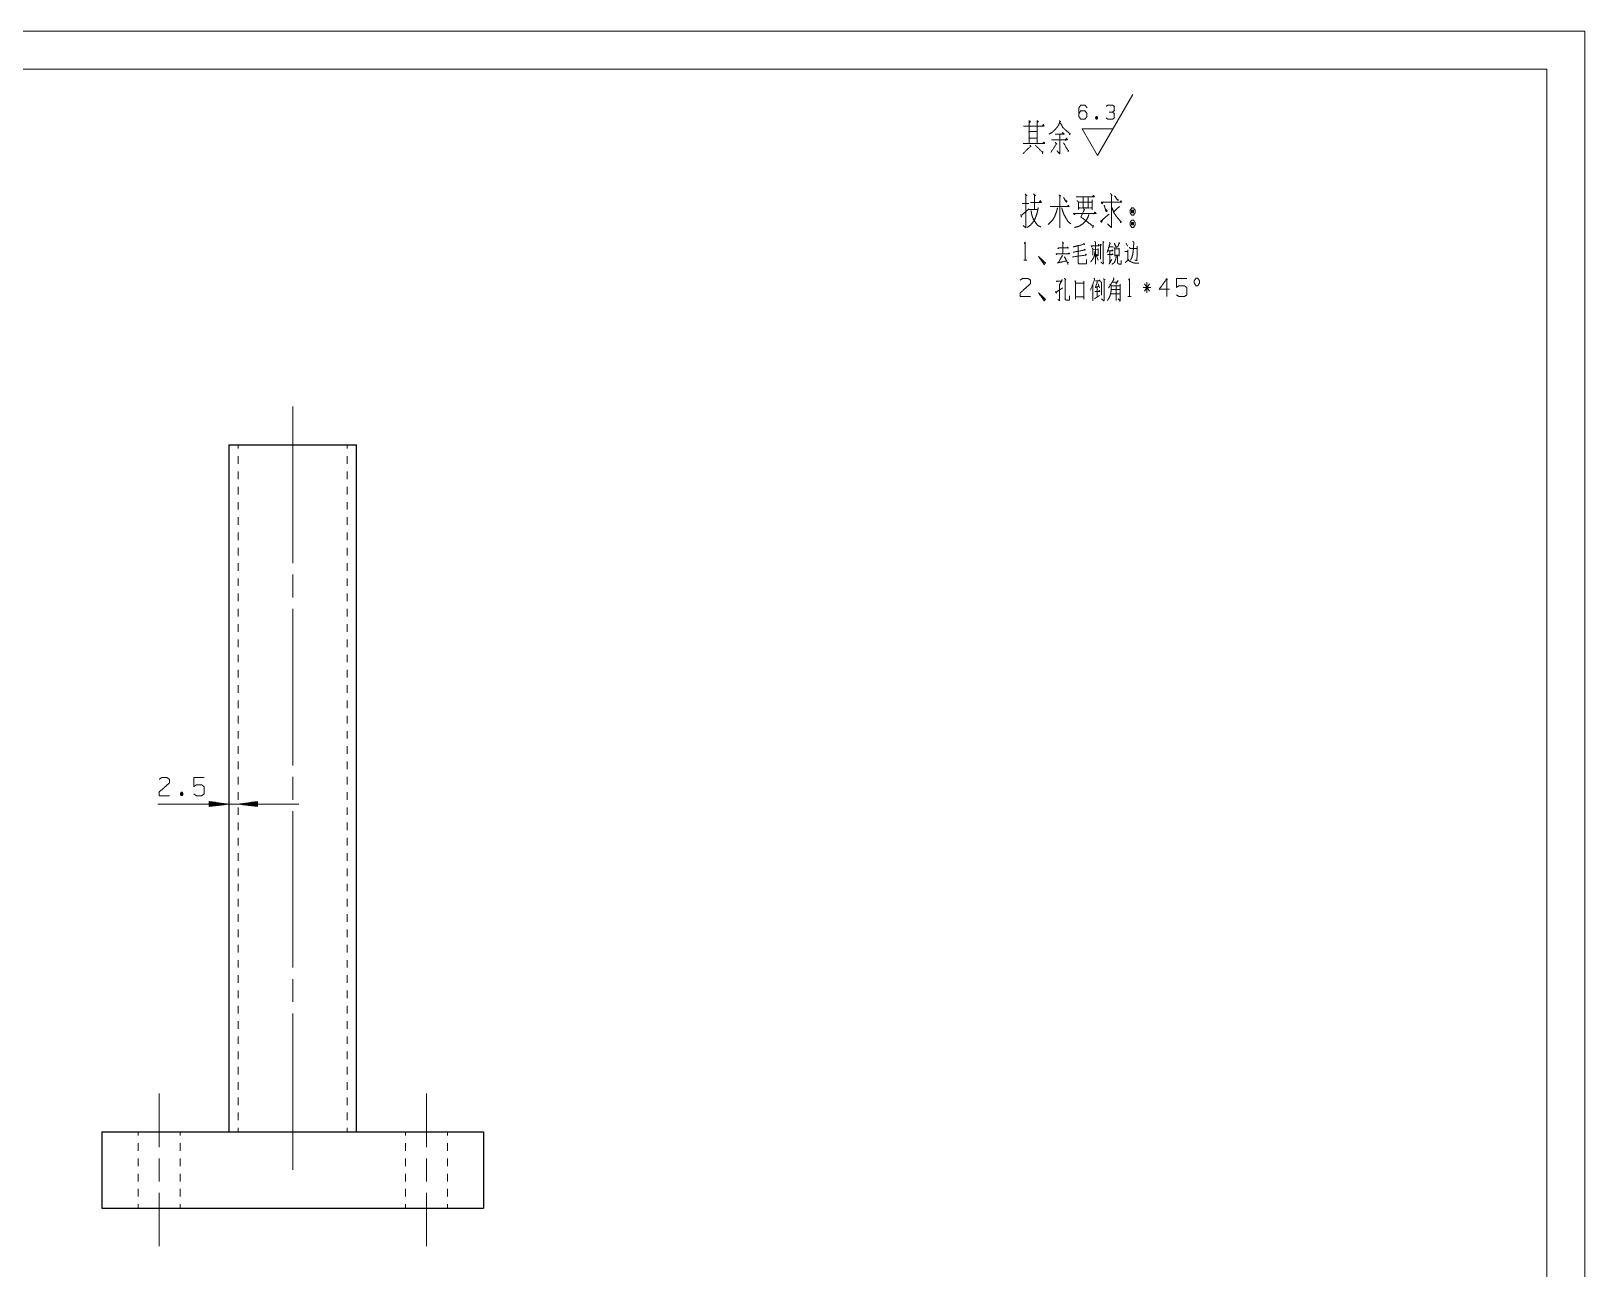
# Model space of a CAD drawing. Header units: millimetres. Extents: x 0 to 420, y 0 to 297.
# Drawn here: x 216.5 to 420, y 134.8 to 297 of the extents above; entities that cross this region are included whole.
import ezdxf

# ---------------------------------------------------------------- set-up
doc = ezdxf.new("R2010")
doc.units = ezdxf.units.MM
doc.layers.add('101', color=7, linetype='Continuous', true_color=0xffffff)

msp = doc.modelspace()

# ---------------------------------------------------------------- linework, layer by layer
at = {"layer": '101', "color": 133, "linetype": 'Continuous', "lineweight": 18}
for p, q in [((420, 297), (0, 297)), ((420, 0), (420, 297)), ((415, 292), (25, 292)), ((415, 5), (415, 292))]:
    msp.add_line(p, q, dxfattribs=at)
at = {"layer": '101', "color": 43, "linetype": 'Continuous', "lineweight": 18}
for p, q in [((356.16, 280.71), (360.78, 288.71)), ((355.98, 285.8), (356.11, 285.46)), ((354.14, 284.21), (358.18, 284.21)), ((356.16, 280.71), (354.14, 284.21))]:
    msp.add_line(p, q, dxfattribs=at)
at = {"layer": '101', "color": 72, "linetype": 'Continuous', "lineweight": 18}
for p, q in [((346.29, 274.42), (347.19, 274.42)), ((347.19, 273.63), (348.33, 273.63)), ((356.53, 269.08), (356.67, 268.93)), ((356.58, 268.98), (356.58, 267.11)), ((356.86, 269.43), (357.01, 269.28)), ((359.9, 269.21), (360.11, 268.81)), ((346.5, 266.98), (346.93, 266.98)), ((355.57, 268.38), (356.25, 268.41)), ((355.93, 267.76), (356.25, 266.98)), ((359.76, 268.13), (360.07, 268.13)), ((356.9, 264.54), (357.15, 264.47)), ((355.57, 263.82), (355.57, 261.64)), ((356.14, 263.44), (356.14, 262.17)), ((356.26, 263.87), (356.44, 263.37)), ((357.97, 262.59), (359.09, 262.59)), ((358.01, 263.14), (359.1, 263.14)), ((358.12, 264.12), (358.8, 264.12)), ((358.89, 264.32), (358.56, 263.84)), ((363.15, 263.42), (362.14, 263.42)), ((362.31, 263.89), (362.99, 262.94)), ((362.97, 263.89), (362.31, 262.94)), ((362.63, 262.69), (362.63, 264.12)), ((355.77, 261.92), (356.42, 262.34)), ((360.16, 262.22), (360.59, 262.22)), ((236.15, 197.27), (236.31, 196.85))]:
    msp.add_line(p, q, dxfattribs=at)
at = {"layer": '101', "color": 72, "linetype": 'Continuous', "lineweight": 25}
for p, q in [((242.39, 242.8), (242.39, 152.8)), ((259.14, 152.8), (259.14, 242.8)), ((225.77, 152.8), (225.77, 142.8)), ((225.77, 152.8), (275.77, 152.8)), ((275.77, 152.8), (275.77, 142.8)), ((225.77, 142.8), (275.77, 142.8))]:
    msp.add_line(p, q, dxfattribs=at)
at = {"layer": '101', "color": 53, "linetype": 'Continuous', "lineweight": 18}
for p, q in [((243.64, 242.8), (243.64, 242.3)), ((257.89, 242.3), (257.89, 242.8)), ((243.64, 241.3), (243.64, 240.3)), ((257.89, 240.3), (257.89, 241.3)), ((243.64, 239.3), (243.64, 238.3)), ((257.89, 238.3), (257.89, 239.3)), ((243.64, 237.3), (243.64, 236.3)), ((257.89, 236.3), (257.89, 237.3)), ((243.64, 235.3), (243.64, 234.3)), ((257.89, 234.3), (257.89, 235.3)), ((243.64, 233.3), (243.64, 232.3)), ((257.89, 232.3), (257.89, 233.3)), ((243.64, 231.3), (243.64, 230.3)), ((257.89, 230.3), (257.89, 231.3)), ((243.64, 229.3), (243.64, 228.3)), ((257.89, 228.3), (257.89, 229.3)), ((243.64, 227.3), (243.64, 226.3)), ((257.89, 226.3), (257.89, 227.3)), ((243.64, 225.3), (243.64, 224.3)), ((257.89, 224.3), (257.89, 225.3)), ((243.64, 223.3), (243.64, 222.3)), ((257.89, 222.3), (257.89, 223.3)), ((243.64, 221.3), (243.64, 220.3)), ((257.89, 220.3), (257.89, 221.3)), ((243.64, 219.3), (243.64, 218.3)), ((257.89, 218.3), (257.89, 219.3)), ((243.64, 217.3), (243.64, 216.3)), ((257.89, 216.3), (257.89, 217.3)), ((243.64, 215.3), (243.64, 214.3)), ((257.89, 214.3), (257.89, 215.3)), ((243.64, 213.3), (243.64, 212.3)), ((257.89, 212.3), (257.89, 213.3)), ((243.64, 211.3), (243.64, 210.3)), ((257.89, 210.3), (257.89, 211.3)), ((243.64, 209.3), (243.64, 208.3)), ((257.89, 208.3), (257.89, 209.3)), ((243.64, 207.3), (243.64, 206.3)), ((257.89, 206.3), (257.89, 207.3)), ((243.64, 205.3), (243.64, 204.3)), ((257.89, 204.3), (257.89, 205.3)), ((243.64, 203.3), (243.64, 202.3)), ((257.89, 202.3), (257.89, 203.3)), ((243.64, 201.3), (243.64, 200.3)), ((257.89, 200.3), (257.89, 201.3)), ((243.64, 199.3), (243.64, 198.3)), ((257.89, 198.3), (257.89, 199.3)), ((243.64, 197.3), (243.64, 196.3)), ((257.89, 196.3), (257.89, 197.3)), ((243.64, 195.3), (243.64, 194.3)), ((257.89, 194.3), (257.89, 195.3)), ((243.64, 193.3), (243.64, 192.3)), ((243.64, 191.3), (243.64, 190.3)), ((257.89, 192.3), (257.89, 193.3)), ((257.89, 190.3), (257.89, 191.3)), ((243.64, 189.3), (243.64, 188.3)), ((257.89, 188.3), (257.89, 189.3)), ((243.64, 187.3), (243.64, 186.3)), ((257.89, 186.3), (257.89, 187.3)), ((243.64, 185.3), (243.64, 184.3)), ((257.89, 184.3), (257.89, 185.3)), ((243.64, 183.3), (243.64, 182.3)), ((257.89, 182.3), (257.89, 183.3)), ((243.64, 181.3), (243.64, 180.3)), ((257.89, 180.3), (257.89, 181.3)), ((243.64, 179.3), (243.64, 178.3)), ((257.89, 178.3), (257.89, 179.3)), ((243.64, 177.3), (243.64, 176.3)), ((257.89, 176.3), (257.89, 177.3)), ((243.64, 175.3), (243.64, 174.3)), ((257.89, 174.3), (257.89, 175.3)), ((243.64, 173.3), (243.64, 172.3)), ((257.89, 172.3), (257.89, 173.3)), ((243.64, 171.3), (243.64, 170.3)), ((257.89, 170.3), (257.89, 171.3)), ((243.64, 169.3), (243.64, 168.3)), ((257.89, 168.3), (257.89, 169.3)), ((243.64, 167.3), (243.64, 166.3)), ((257.89, 166.3), (257.89, 167.3)), ((243.64, 165.3), (243.64, 164.3)), ((257.89, 164.3), (257.89, 165.3)), ((243.64, 163.3), (243.64, 162.3)), ((257.89, 162.3), (257.89, 163.3)), ((243.64, 161.3), (243.64, 160.3)), ((257.89, 160.3), (257.89, 161.3)), ((243.64, 159.3), (243.64, 158.3)), ((257.89, 158.3), (257.89, 159.3)), ((243.64, 157.3), (243.64, 156.3)), ((257.89, 156.3), (257.89, 157.3)), ((243.64, 155.3), (243.64, 154.3)), ((257.89, 154.3), (257.89, 155.3)), ((230.52, 152.8), (230.52, 152.3)), ((236.02, 152.8), (236.02, 152.3)), ((243.64, 153.3), (243.64, 152.8)), ((257.89, 152.8), (257.89, 153.3)), ((265.52, 152.8), (265.52, 152.3)), ((271.02, 152.8), (271.02, 152.3)), ((230.52, 151.3), (230.52, 150.3)), ((236.02, 151.3), (236.02, 150.3)), ((265.52, 151.3), (265.52, 150.3)), ((271.02, 151.3), (271.02, 150.3)), ((230.52, 149.3), (230.52, 148.3)), ((236.02, 149.3), (236.02, 148.3)), ((265.52, 149.3), (265.52, 148.3)), ((271.02, 149.3), (271.02, 148.3)), ((230.52, 147.3), (230.52, 146.3)), ((236.02, 147.3), (236.02, 146.3)), ((265.52, 147.3), (265.52, 146.3)), ((271.02, 147.3), (271.02, 146.3)), ((230.52, 145.3), (230.52, 144.3)), ((236.02, 145.3), (236.02, 144.3)), ((265.52, 145.3), (265.52, 144.3)), ((271.02, 145.3), (271.02, 144.3)), ((230.52, 143.3), (230.52, 142.8)), ((236.02, 143.3), (236.02, 142.8)), ((265.52, 143.3), (265.52, 142.8)), ((271.02, 143.3), (271.02, 142.8))]:
    msp.add_line(p, q, dxfattribs=at)
at = {"layer": '101', "color": 151, "linetype": 'Continuous', "lineweight": 18}
for p, q in [((250.77, 222.8), (250.77, 225.8)), ((250.77, 200.8), (250.77, 221.3)), ((250.77, 196.3), (250.77, 199.3)), ((250.77, 174.3), (250.77, 194.8)), ((250.77, 169.8), (250.77, 172.8)), ((233.27, 149.3), (233.27, 146.3)), ((268.27, 149.3), (268.27, 146.3))]:
    msp.add_line(p, q, dxfattribs=at)
at = {"layer": '101', "color": 22, "linetype": 'Continuous', "lineweight": 18}
for p, q in [((251.58, 195.73), (233.12, 195.73)), ((239.85, 196.06), (239.85, 195.39)), ((242.39, 195.73), (239.85, 196.06)), ((239.85, 196.06), (239.88, 196.06)), ((239.85, 196.06), (239.88, 196.06)), ((239.85, 196.01), (240.27, 196.01)), ((239.85, 195.96), (240.65, 195.96)), ((239.85, 195.91), (241.04, 195.91)), ((239.85, 195.85), (241.43, 195.85)), ((239.85, 195.8), (241.81, 195.8)), ((239.85, 195.75), (242.2, 195.75)), ((239.85, 195.39), (242.39, 195.73)), ((239.85, 195.7), (242.2, 195.7)), ((239.85, 195.65), (241.81, 195.65)), ((239.85, 195.6), (241.43, 195.6)), ((239.85, 195.55), (241.04, 195.55)), ((239.85, 195.5), (240.65, 195.5)), ((239.85, 195.45), (240.27, 195.45)), ((239.85, 195.4), (239.88, 195.4)), ((239.85, 195.4), (239.88, 195.4)), ((246.18, 196.06), (243.64, 195.73)), ((243.64, 195.73), (246.18, 195.39)), ((246.18, 195.75), (243.83, 195.75)), ((246.18, 195.7), (243.83, 195.7)), ((246.18, 195.8), (244.22, 195.8)), ((246.18, 195.65), (244.22, 195.65)), ((246.18, 195.85), (244.61, 195.85)), ((246.18, 195.6), (244.61, 195.6)), ((246.18, 195.91), (244.99, 195.91)), ((246.18, 195.55), (244.99, 195.55)), ((246.18, 195.96), (245.38, 195.96)), ((246.18, 195.5), (245.38, 195.5)), ((246.18, 196.01), (245.76, 196.01)), ((246.18, 195.45), (245.76, 195.45)), ((246.18, 196.06), (246.15, 196.06)), ((246.18, 196.06), (246.15, 196.06)), ((246.18, 195.4), (246.15, 195.4)), ((246.18, 195.4), (246.15, 195.4)), ((246.18, 195.39), (246.18, 196.06))]:
    msp.add_line(p, q, dxfattribs=at)
at = {"layer": '101', "color": 43, "linetype": 'Continuous', "lineweight": 18}
for points, knots in [([(353.73, 286.19), (353.98, 286.57), (354.52, 286.57), (354.79, 286.19), (354.79, 285.82), (354.52, 285.44), (353.98, 285.44), (353.73, 285.82), (353.73, 286.94), (353.98, 287.31), (354.52, 287.31), (354.79, 286.94)], [0, 0, 0.076964, 0.16976, 0.248074, 0.312019, 0.390333, 0.483129, 0.560093, 0.751926, 0.82889, 0.921685, 1, 1]), ([(358.11, 286.39), (358.37, 286.57), (358.37, 287.14), (358.11, 287.31), (357.56, 287.31), (357.3, 287.14)], [0, 0, 0.153871, 0.429857, 0.583723, 0.846118, 1, 1]), ([(355.98, 285.46), (356.11, 285.46), (356.18, 285.64), (356.11, 285.8), (355.98, 285.8), (355.91, 285.64), (355.98, 285.46), (356.11, 285.8)], [0, 0, 0.093951, 0.236768, 0.365958, 0.459908, 0.589098, 0.731915, 1, 1]), ([(357.31, 285.62), (357.56, 285.44), (358.11, 285.44), (358.37, 285.62), (358.37, 286.19), (358.11, 286.39), (357.7, 286.39)], [0, 0, 0.124127, 0.343692, 0.472447, 0.703376, 0.836727, 1, 1])]:
    msp.add_open_spline(points, degree=1, knots=knots, dxfattribs=at)
at = {"layer": '101', "color": 72, "linetype": 'Continuous', "lineweight": 18}
for points, knots in [([(347.2, 285.27), (347.39, 285.12), (347.23, 284.97), (347.23, 285.27), (347.23, 282.27), (347.23, 284.56), (346.46, 284.56), (349.19, 284.56), (348.26, 284.56), (348.26, 285.23), (348.26, 282.27), (348.26, 283.85), (347.2, 283.85), (347.2, 282.98), (348.26, 282.98), (348.26, 282.27), (346.41, 282.27), (349.27, 282.27), (349.14, 282.46), (349, 282.27)], [0, 0, 0.009716, 0.018619, 0.030835, 0.152988, 0.246131, 0.277437, 0.388628, 0.426412, 0.453897, 0.574523, 0.638653, 0.681834, 0.716953, 0.760133, 0.789144, 0.864711, 0.9813, 0.990651, 1, 1]), ([(348.29, 285.05), (348.42, 285.16), (348.26, 285.27)], [0, 0, 0.471558, 1, 1]), ([(351.17, 285.27), (351.33, 285.12), (351.25, 285.16), (351.09, 284.71), (350.83, 284.33), (350.51, 284), (350.22, 283.73), (349.85, 283.51)], [0, 0, 0.086308, 0.121019, 0.30942, 0.490703, 0.673785, 0.828674, 1, 1]), ([(351.22, 285.05), (351.44, 284.75), (351.62, 284.37), (351.99, 284.03), (352.44, 283.66), (352.58, 283.55), (352.6, 283.55), (352.5, 283.4)], [0, 0, 0.162731, 0.348036, 0.570222, 0.82991, 0.906903, 0.91864, 1, 1]), ([(348.95, 284.56), (349.08, 284.75), (349.16, 284.56)], [0, 0, 0.529966, 1, 1]), ([(350.14, 282.76), (352.23, 282.76), (352.1, 282.98), (351.97, 282.68)], [0, 0, 0.780473, 0.877782, 1, 1]), ([(350.62, 283.51), (351.81, 283.51), (351.62, 283.7), (351.49, 283.51)], [0, 0, 0.707412, 0.863837, 1, 1]), ([(351.22, 283.51), (351.22, 280.92), (350.85, 281.33)], [0, 0, 0.823414, 1, 1]), ([(347.33, 282.05), (347.44, 281.86), (347.41, 281.93), (346.41, 280.92)], [0, 0, 0.12501, 0.171172, 1, 1]), ([(348.02, 282.05), (349, 281.07), (349, 281.26), (348.95, 280.92)], [0, 0, 0.723291, 0.821345, 1, 1]), ([(350.62, 282.42), (350.85, 282.16), (350.8, 282.27), (350.06, 281.11)], [0, 0, 0.190892, 0.257823, 1, 1]), ([(351.73, 282.35), (352.34, 281.26), (352.36, 281.41), (352.31, 281.18)], [0, 0, 0.764765, 0.858206, 1, 1]), ([(346.69, 275.66), (346.9, 275.43), (346.79, 275.58), (346.79, 271.23), (346.42, 271.53)], [0, 0, 0.058123, 0.092651, 0.910291, 1, 1]), ([(347.4, 274.53), (348.81, 274.53), (348.68, 274.79), (348.54, 274.57)], [0, 0, 0.71678, 0.866792, 1, 1]), ([(347.8, 275.66), (348.04, 275.43), (347.91, 275.51), (347.91, 273.67)], [0, 0, 0.141502, 0.20722, 1, 1]), ([(351.11, 275.51), (351.35, 275.39), (351.24, 275.43), (351.24, 271.19), (351.24, 274.01), (349.97, 274.01), (352.46, 274.01), (352.33, 274.19), (352.28, 274.01)], [0, 0, 0.022712, 0.032395, 0.397208, 0.639341, 0.748901, 0.963456, 0.983224, 1, 1]), ([(351.72, 275.21), (352.09, 274.57), (352.17, 274.72), (351.99, 274.79)], [0, 0, 0.666011, 0.819284, 1, 1]), ([(353.36, 275.28), (355.77, 275.28), (355.64, 275.47), (355.48, 275.28)], [0, 0, 0.835357, 0.914861, 1, 1]), ([(353.49, 274.79), (353.7, 274.61), (353.7, 273.63), (353.7, 273.82), (355.48, 273.82), (355.48, 273.56), (355.48, 274.87), (355.48, 274.57), (353.62, 274.57), (354.29, 274.57), (354.29, 275.24), (354.29, 273.82), (354.95, 273.82), (354.95, 275.21)], [0, 0, 0.024059, 0.106926, 0.122862, 0.273835, 0.296145, 0.407695, 0.433192, 0.590925, 0.647259, 0.704628, 0.82574, 0.882074, 1, 1]), ([(356.88, 274.53), (356.75, 274.38), (356.67, 274.57), (359.32, 274.57), (359.24, 274.76), (359.13, 274.57)], [0, 0, 0.057624, 0.116249, 0.879372, 0.937997, 1, 1]), ([(357.86, 275.73), (358.07, 275.47), (357.99, 275.62), (357.99, 271.27), (357.49, 271.72)], [0, 0, 0.060999, 0.091687, 0.877915, 1, 1]), ([(358.39, 275.43), (358.87, 274.79), (358.89, 274.91), (358.68, 274.94)], [0, 0, 0.706427, 0.808946, 1, 1]), ([(346.13, 272.96), (346.21, 272.62), (346.16, 272.81), (347.19, 273.71)], [0, 0, 0.181309, 0.283199, 1, 1]), ([(348.41, 273.89), (348.31, 273.37), (348.2, 272.96), (348.07, 272.62), (347.91, 272.24), (347.64, 271.87), (347.38, 271.57), (346.95, 271.27)], [0, 0, 0.172187, 0.309108, 0.425674, 0.556629, 0.704269, 0.832974, 1, 1]), ([(347.46, 273.48), (347.51, 273.22), (347.56, 272.92), (347.67, 272.58), (347.83, 272.24), (348.33, 271.53), (348.76, 271.34)], [0, 0, 0.101605, 0.217194, 0.351415, 0.492972, 0.824035, 1, 1]), ([(350.93, 273.82), (350.79, 273.29), (350.55, 272.69), (350.29, 272.24), (349.71, 271.68)], [0, 0, 0.214884, 0.47114, 0.678415, 1, 1]), ([(351.48, 273.86), (351.59, 273.44), (351.8, 272.92), (352.07, 272.43), (352.36, 271.98), (352.67, 271.76)], [0, 0, 0.172226, 0.40119, 0.625583, 0.842426, 1, 1]), ([(353.28, 273.11), (353.15, 272.96), (353.01, 273.11), (355.98, 273.11), (355.82, 273.29), (355.69, 273.03)], [0, 0, 0.051198, 0.102403, 0.861891, 0.924784, 1, 1]), ([(355.03, 272.99), (354.95, 272.69), (354.71, 272.21), (354.21, 271.72), (353.73, 271.42), (353.15, 271.27)], [0, 0, 0.114106, 0.313646, 0.571362, 0.778602, 1, 1]), ([(354.34, 273.71), (354.53, 273.56), (354.45, 273.63), (354, 272.66), (355.59, 271.42), (355.64, 271.53), (355.53, 271.23)], [0, 0, 0.061501, 0.089675, 0.366507, 0.885933, 0.91799, 1, 1]), ([(356.83, 272.28), (356.69, 271.94), (356.56, 272.06), (357.7, 273.03)], [0, 0, 0.178037, 0.263413, 1, 1]), ([(357.04, 274.19), (357.3, 273.33), (357.44, 273.44), (357.25, 273.63)], [0, 0, 0.673389, 0.803133, 1, 1]), ([(359.03, 274.04), (358.31, 273.29), (358.05, 273.86), (358.31, 273.22), (358.55, 272.84), (358.81, 272.51), (359.27, 271.98), (359.32, 271.98), (359.13, 271.91)], [0, 0, 0.24876, 0.397962, 0.563619, 0.670265, 0.773241, 0.939259, 0.951975, 1, 1]), ([(360.88, 273.82), (360.64, 273.82), (360.43, 273.52), (360.43, 273.18), (360.64, 272.88), (360.88, 272.88), (361.09, 273.18), (361.09, 273.52), (360.88, 273.82)], [0, 0, 0.091014, 0.231141, 0.359873, 0.5, 0.591014, 0.731141, 0.859873, 1, 1]), ([(360.64, 273.18), (360.88, 273.18), (360.64, 273.52), (360.64, 273.18)], [0, 0, 0.24116, 0.6589, 1, 1]), ([(360.88, 273.18), (360.88, 273.52), (360.64, 273.52)], [0, 0, 0.585821, 1, 1]), ([(361.09, 271.91), (360.88, 272.24), (360.64, 272.24), (360.43, 271.91), (360.43, 271.61), (360.64, 271.27), (360.88, 271.27), (361.09, 271.61), (361.09, 271.91)], [0, 0, 0.149194, 0.238511, 0.387705, 0.5, 0.649194, 0.738511, 0.887705, 1, 1]), ([(360.64, 271.91), (360.64, 271.61), (360.88, 271.61)], [0, 0, 0.556988, 1, 1]), ([(360.88, 271.91), (360.64, 271.91), (360.88, 271.61), (360.88, 271.91)], [0, 0, 0.258816, 0.674596, 1, 1]), ([(346.57, 269.16), (346.71, 269.36), (346.71, 266.98)], [0, 0, 0.093493, 1, 1]), ([(351.59, 269.38), (351.71, 269.21), (351.62, 269.28), (351.62, 267.81), (350.76, 267.81), (352.51, 267.81), (352.42, 267.91), (352.31, 267.78)], [0, 0, 0.045422, 0.069988, 0.382588, 0.566135, 0.936977, 0.965257, 1, 1]), ([(351.11, 268.58), (351.02, 268.48), (350.97, 268.58), (352.35, 268.58), (352.26, 268.71), (352.19, 268.58)], [0, 0, 0.06944, 0.128335, 0.845638, 0.925287, 1, 1]), ([(354.38, 269.21), (354.46, 269.03), (354.41, 269.08), (352.98, 268.73), (353.63, 268.88), (353.63, 266.68), (353.67, 266.53), (353.76, 266.51), (354.71, 266.51), (354.71, 267.08)], [0, 0, 0.030682, 0.042087, 0.272768, 0.377784, 0.72212, 0.746241, 0.760617, 0.910004, 1, 1]), ([(355.45, 268.86), (355.4, 268.73), (355.31, 268.88), (356.39, 268.88), (356.32, 269.03), (356.26, 268.88)], [0, 0, 0.079258, 0.18089, 0.810308, 0.907116, 1, 1]), ([(355.82, 269.46), (355.89, 269.33), (355.89, 266.48)], [0, 0, 0.047975, 1, 1]), ([(356.93, 269.33), (356.93, 266.48), (356.62, 266.73)], [0, 0, 0.875673, 1, 1]), ([(357.73, 269.28), (357.87, 269.11), (357.8, 269.18), (357.43, 267.98), (357.67, 268.73), (358.2, 268.73)], [0, 0, 0.077466, 0.112958, 0.545468, 0.817408, 1, 1]), ([(358.34, 268.63), (358.43, 268.48), (358.43, 267.53), (358.43, 267.66), (359.02, 267.66), (359.02, 267.53), (359.02, 268.58), (359.02, 268.46), (358.42, 268.46)], [0, 0, 0.046636, 0.301099, 0.334579, 0.490815, 0.524295, 0.805545, 0.839025, 1, 1]), ([(358.38, 269.21), (358.61, 268.63), (358.66, 268.71), (358.52, 268.88)], [0, 0, 0.6615, 0.759629, 1, 1]), ([(358.96, 269.31), (359.05, 269.16), (359.02, 269.23), (358.8, 268.71)], [0, 0, 0.211493, 0.312199, 1, 1]), ([(360.34, 268.71), (360.44, 268.53), (361.36, 268.53)], [0, 0, 0.182091, 1, 1]), ([(360.8, 269.46), (360.94, 269.31), (360.9, 268.96), (360.87, 268.48), (360.8, 267.81), (360.66, 267.31), (360.5, 267.03)], [0, 0, 0.08083, 0.218769, 0.405546, 0.671674, 0.875423, 1, 1]), ([(361.38, 268.81), (361.33, 266.93), (361.06, 266.98)], [0, 0, 0.874254, 1, 1]), ([(348.58, 267.26), (349.19, 266.63), (349.04, 266.63), (348.44, 267.48), (349.19, 266.41), (349.34, 266.63), (348.44, 267.48)], [0, 0, 0.178022, 0.207052, 0.420792, 0.689029, 0.745607, 1, 1]), ([(350.88, 267.78), (350.81, 267.71), (350.76, 267.81)], [0, 0, 0.476558, 1, 1]), ([(351.59, 267.66), (351.04, 266.63), (350.88, 266.63), (352.13, 266.88), (351.85, 267.41), (352.29, 266.58), (352.31, 266.73), (352.28, 266.41)], [0, 0, 0.252052, 0.286552, 0.56405, 0.693377, 0.896343, 0.9291, 1, 1]), ([(352.89, 267.41), (354.73, 267.66), (354.66, 267.78), (354.55, 267.66)], [0, 0, 0.857804, 0.924206, 1, 1]), ([(353, 268.03), (354.57, 268.33), (354.46, 268.41), (354.34, 268.28)], [0, 0, 0.83967, 0.907791, 1, 1]), ([(355.86, 268.16), (355.79, 267.78), (355.75, 267.56), (355.68, 267.36), (355.5, 267.06), (355.41, 266.93), (355.27, 266.76)], [0, 0, 0.246555, 0.393708, 0.530754, 0.755736, 0.854645, 1, 1]), ([(355.45, 268.61), (355.56, 268.46), (355.56, 267.63)], [0, 0, 0.182122, 1, 1]), ([(356.25, 268.53), (356.25, 267.56), (356.09, 267.71)], [0, 0, 0.816823, 1, 1]), ([(357.46, 267.71), (358.2, 267.71), (358.1, 267.81), (358.01, 267.68)], [0, 0, 0.712977, 0.852994, 1, 1]), ([(357.55, 268.23), (358.19, 268.23), (358.1, 268.36), (358.03, 268.23)], [0, 0, 0.681995, 0.846082, 1, 1]), ([(357.78, 268.21), (357.78, 266.68), (357.69, 266.46), (358.04, 267.08)], [0, 0, 0.613735, 0.711022, 1, 1]), ([(358.59, 267.58), (358.59, 267.31), (358.52, 267.03), (358.42, 266.76), (358.29, 266.58), (358.06, 266.46)], [0, 0, 0.206832, 0.420397, 0.642073, 0.803268, 1, 1]), ([(358.79, 267.58), (358.79, 266.63), (358.86, 266.53), (359, 266.48), (359.26, 266.48), (359.26, 266.96)], [0, 0, 0.48406, 0.546462, 0.622876, 0.757965, 1, 1]), ([(360.14, 268.36), (360.14, 267.11), (360.13, 266.96), (359.98, 266.83), (359.79, 266.68)], [0, 0, 0.681085, 0.763373, 0.866206, 1, 1]), ([(360.2, 267.08), (360.32, 266.88), (360.5, 266.81), (360.69, 266.71), (360.87, 266.63), (361.06, 266.61), (361.31, 266.58), (361.56, 266.58)], [0, 0, 0.153704, 0.27921, 0.422111, 0.547592, 0.675716, 0.838283, 1, 1]), ([(346.04, 264.37), (346.36, 264.59), (347.05, 264.59), (347.39, 264.37), (347.39, 263.89), (346.03, 262.69), (346.04, 262.22), (347.39, 262.22)], [0, 0, 0.069691, 0.192979, 0.265274, 0.350228, 0.674739, 0.759753, 1, 1]), ([(351.83, 264.62), (352.01, 264.42), (351.92, 264.47), (351.92, 261.94), (351.94, 261.82), (352.1, 261.74), (352.51, 261.74), (352.51, 262.32)], [0, 0, 0.063895, 0.088196, 0.692696, 0.722918, 0.765022, 0.862343, 1, 1]), ([(355.24, 263.04), (355.79, 264.47), (355.7, 264.62), (355.68, 264.64)], [0, 0, 0.88176, 0.982319, 1, 1]), ([(358.26, 264.67), (358.31, 264.47), (357.6, 263.34)], [0, 0, 0.134747, 1, 1]), ([(360.23, 264.39), (360.37, 264.59), (360.37, 262.22)], [0, 0, 0.093489, 1, 1]), ([(365.6, 263.17), (364.26, 263.17), (365.26, 264.59), (365.26, 262.22)], [0, 0, 0.245869, 0.565293, 1, 1]), ([(366.51, 262.44), (366.85, 262.22), (367.54, 262.22), (367.87, 262.44), (367.87, 263.39), (367.54, 263.64), (366.85, 263.64), (366.51, 263.42), (366.51, 264.59), (367.87, 264.59)], [0, 0, 0.062227, 0.168343, 0.23057, 0.376816, 0.441266, 0.547382, 0.609609, 0.790491, 1, 1]), ([(369.07, 263.64), (369.3, 263.64), (369.52, 263.97), (369.52, 264.29), (369.3, 264.62), (369.07, 264.62), (368.84, 264.29), (368.84, 263.97), (369.07, 263.64)], [0, 0, 0.08568, 0.230399, 0.351581, 0.4963, 0.58198, 0.730399, 0.851581, 1, 1]), ([(348.58, 262.49), (349.19, 261.87), (349.04, 261.87), (348.44, 262.72), (349.19, 261.64), (349.34, 261.87), (348.44, 262.72)], [0, 0, 0.178022, 0.207052, 0.420792, 0.689029, 0.745607, 1, 1]), ([(350.65, 262.87), (350.79, 262.67), (350.72, 262.77), (351.59, 263.34)], [0, 0, 0.174089, 0.261134, 1, 1]), ([(350.9, 264.27), (350.86, 264.17), (350.77, 264.22), (351.52, 264.22)], [0, 0, 0.111661, 0.218529, 1, 1]), ([(351.55, 264.44), (351.21, 263.74), (351.21, 261.69), (350.97, 261.82)], [0, 0, 0.250157, 0.910671, 1, 1]), ([(353.23, 264.32), (353.3, 263.99), (353.3, 261.87), (353.3, 262.19), (354.39, 262.19), (354.39, 261.87), (354.39, 264.22), (354.39, 263.97), (353.31, 263.97)], [0, 0, 0.0422, 0.311815, 0.353051, 0.492087, 0.533323, 0.831485, 0.863203, 1, 1]), ([(355.82, 262.87), (356.49, 262.87), (356.39, 263.02), (356.32, 262.87)], [0, 0, 0.657734, 0.837619, 1, 1]), ([(356.16, 264.22), (355.89, 263.39), (356.35, 263.59)], [0, 0, 0.633567, 1, 1]), ([(355.91, 264.27), (356.51, 264.27), (356.44, 264.39), (356.35, 264.27)], [0, 0, 0.669472, 0.829452, 1, 1]), ([(356.58, 264.17), (356.69, 264.07), (356.69, 262.39)], [0, 0, 0.080053, 1, 1]), ([(357.02, 264.47), (357.02, 261.62), (356.69, 261.92)], [0, 0, 0.863547, 1, 1]), ([(357.83, 263.82), (357.96, 263.64), (357.96, 263.14), (357.94, 262.92), (357.92, 262.77), (357.87, 262.54), (357.8, 262.32), (357.71, 262.09), (357.62, 261.94), (357.48, 261.72)], [0, 0, 0.095695, 0.318946, 0.419717, 0.487159, 0.590375, 0.69568, 0.803609, 0.881349, 1, 1]), ([(357.97, 263.64), (359.14, 263.64), (359.14, 263.84), (359.14, 261.64), (358.86, 261.92)], [0, 0, 0.294506, 0.344996, 0.900417, 1, 1]), ([(358.5, 263.62), (358.59, 263.64), (358.59, 261.72)], [0, 0, 0.045545, 1, 1]), ([(233.29, 198.97), (233.61, 199.2), (234.3, 199.2), (234.64, 198.97), (234.64, 198.5), (233.27, 197.3), (233.29, 196.82), (234.64, 196.82)], [0, 0, 0.069691, 0.192976, 0.265274, 0.350226, 0.674741, 0.759752, 1, 1]), ([(237.83, 197.05), (238.16, 196.82), (238.85, 196.82), (239.19, 197.05), (239.19, 198), (238.85, 198.25), (238.16, 198.25), (237.83, 198.02), (237.83, 199.2), (239.19, 199.2)], [0, 0, 0.062229, 0.168345, 0.230572, 0.376816, 0.441264, 0.547379, 0.609608, 0.79049, 1, 1]), ([(236.15, 196.85), (236.31, 196.85), (236.4, 197.07), (236.31, 197.27), (236.15, 197.27), (236.06, 197.07), (236.15, 196.85), (236.31, 197.27)], [0, 0, 0.093967, 0.236776, 0.365957, 0.459924, 0.589104, 0.731914, 1, 1])]:
    msp.add_open_spline(points, degree=1, knots=knots, dxfattribs=at)
at = {"layer": '101', "color": 151, "linetype": 'Continuous', "lineweight": 18}
for points, knots in [([(250.77, 227.3), (250.77, 242.8), (250.77, 247.8)], [0, 0, 0.756097, 1, 1]), ([(250.77, 147.8), (250.77, 150.3), (250.77, 168.3)], [0, 0, 0.121951, 1, 1]), ([(233.27, 157.8), (233.27, 152.8), (233.27, 150.8)], [0, 0, 0.714286, 1, 1]), ([(268.27, 157.8), (268.27, 152.8), (268.27, 150.8)], [0, 0, 0.714286, 1, 1]), ([(233.27, 144.8), (233.27, 142.8), (233.27, 137.8)], [0, 0, 0.285715, 1, 1]), ([(268.27, 144.8), (268.27, 142.8), (268.27, 137.8)], [0, 0, 0.285715, 1, 1])]:
    msp.add_open_spline(points, degree=1, knots=knots, dxfattribs=at)
at = {"layer": '101', "color": 72, "linetype": 'Continuous', "lineweight": 25}
for points, knots in [([(242.39, 242.8), (242.49, 242.8), (243.3, 242.8), (243.99, 242.8), (245.84, 242.8), (248.18, 242.8), (250.77, 242.8)], [0, 0, 0.012313, 0.108995, 0.190983, 0.412216, 0.690983, 1, 1]), ([(250.77, 242.8), (253.35, 242.8), (255.69, 242.8), (257.54, 242.8), (258.23, 242.8), (259.04, 242.8), (259.14, 242.8)], [0, 0, 0.309017, 0.587785, 0.809016, 0.891007, 0.987689, 1, 1])]:
    msp.add_open_spline(points, degree=1, knots=knots, dxfattribs=at)

doc.saveas('drawing.dxf')
